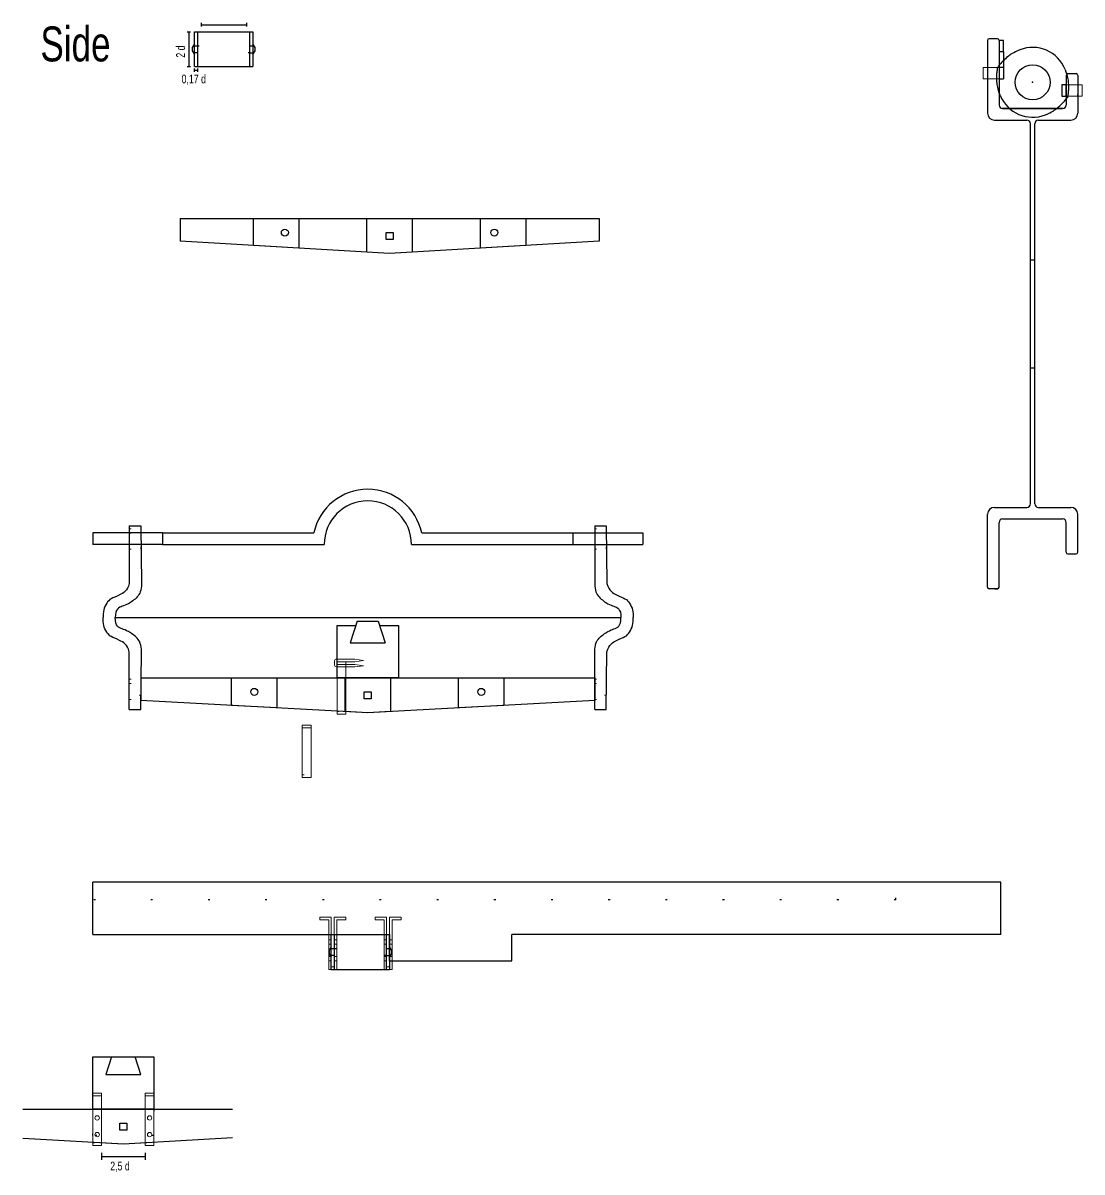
# Model space of a CAD drawing. Header units: centimetres. Extents: x -4 to 447, y -319 to -53.
# Drawn here: x 6 to 66.7, y -306.6 to -240.8 of the extents above; entities that cross this region are included whole.
import ezdxf

# ---------------------------------------------------------------- set-up
doc = ezdxf.new("R2010")
doc.units = ezdxf.units.CM
doc.linetypes.add('DOT', pattern=[6.35, 0, -6.35])
doc.linetypes.add('DOT2', pattern=[3.175, 0, -3.175])
for name, color, linetype, lineweight in [('Arm', 7, 'CONTINUOUS', 0), ('Little ladder', 7, 'CONTINUOUS', 0), ('Measurements (derivable)', 6, 'CONTINUOUS', 0), ('Part names', 7, 'CONTINUOUS', 0), ('Pi-brackets', 7, 'CONTINUOUS', 0), ('T-clamp staples', 7, 'CONTINUOUS', 0), ('T-clamps', 7, 'CONTINUOUS', 0)]:
    doc.layers.add(name, color=color, linetype=linetype, lineweight=lineweight)
for name, color, linetype in [('Bowstring', 7, 'CONTINUOUS'), ('Case', 7, 'CONTINUOUS'), ('Field frame bars', 7, 'CONTINUOUS'), ('Field-frame rings', 7, 'CONTINUOUS'), ('Little arch', 7, 'CONTINUOUS'), ('Little ladder beams', 7, 'CONTINUOUS'), ('Little ladder cross-piece', 7, 'CONTINUOUS'), ('Little ladder rungs', 7, 'CONTINUOUS'), ('Measurements (known)', 3, 'CONTINUOUS'), ('Slider', 7, 'CONTINUOUS')]:
    doc.layers.add(name, color=color, linetype=linetype)
doc.styles.get("Standard").update_dxf_attribs({"font": 'txt', "width": 0.75})

# ---------------------------------------------------------------- blocks, each defined once
blk = doc.blocks.new('Little ladder - side')
at = {"layer": 'Case'}
for p, q in [((0.33, -0.7), (0.2, -0.9)), ((0.2, -0.9), (0.2, -1.1)), ((0.2, -1.1), (0.33, -1.3)), ((3.8, -0.9), (3.67, -0.7)), ((3.67, -1.3), (3.8, -1.1)), ((3.8, -1.1), (3.8, -0.9))]:
    blk.add_line(p, q, dxfattribs=at)
at = {"layer": 'Little ladder beams'}
for p, q in [((0.33, -2), (0.33, 0)), ((0.33, 0), (0.5, 0)), ((0.5, 0), (0.5, -2)), ((3.5, -2), (3.5, 0)), ((3.5, 0), (3.67, 0)), ((3.67, 0), (3.67, -2)), ((0.33, -0.8), (0.5, -0.8)), ((0.5, -1.2), (0.33, -1.2)), ((3.5, -0.8), (3.67, -0.8)), ((3.5, -1.2), (3.67, -1.2)), ((0.33, -2), (0.5, -2)), ((3.5, -2), (3.67, -2))]:
    blk.add_line(p, q, dxfattribs=at)
at = {"layer": 'Little ladder cross-piece'}
for p, q in [((0.5, 0), (3.5, 0)), ((0.5, 0), (0.5, -2)), ((3.5, -2), (3.5, 0)), ((0.5, -2), (3.5, -2))]:
    blk.add_line(p, q, dxfattribs=at)
at = {"layer": 'Little ladder cross-piece', "linetype": 'DOT2'}
for p, q in [((0.5, -0.8), (3.5, -0.8)), ((3.5, -1.2), (0.5, -1.2))]:
    blk.add_line(p, q, dxfattribs=at)
blk = doc.blocks.new('Field-frame bar - curved - top')
at = {"layer": 'Field frame bars'}
for p, q in [((1.54, 0), (0, 0)), ((0, 0), (0, -0.25)), ((0.659, -0.25), (0.659, 0)), ((2.2, 0), (1.54, 0)), ((1.54, -0.25), (1.54, 0)), ((2.2, -0.25), (2.2, 0)), ((1.54, -0.25), (0, -0.25)), ((1.54, -0.25), (2.2, -0.25))]:
    blk.add_line(p, q, dxfattribs=at)
blk = doc.blocks.new('Field-frame bar - straight - top')
at = {"layer": 'Field frame bars'}
for p, q in [((0.66, 0), (0, 0)), ((0, 0), (0, -0.25)), ((0.66, -0.25), (0.66, 0)), ((0, -0.25), (0.66, -0.25))]:
    blk.add_line(p, q, dxfattribs=at)
blk = doc.blocks.new('Ring - top')
at = {"layer": 'Field-frame rings'}
blk.add_circle((0.737, -1.859), 1, dxfattribs=at)
for start, end in [(111.62157, 201.62157), (291.62157, 21.62157)]:
    blk.add_arc((0.737, -1.859), 2, start, end, dxfattribs=at)
for points in [[(0, 0), (0.387, 0.145), (0.792, 0.195), (1.12, 0.192), (1.385, 0.175), (1.576, 0.145), (1.6, 0.137)], [(2.596, -1.122), (2.436, -0.741), (2.196, -0.411), (1.968, -0.175), (1.775, 0.006), (1.622, 0.125), (1.6, 0.137)], [(-1.122, -2.596), (-0.963, -2.978), (-0.722, -3.307), (-0.494, -3.544), (-0.301, -3.725), (-0.148, -3.843), (-0.126, -3.855)], [(1.474, -3.719), (1.087, -3.863), (0.682, -3.914), (0.354, -3.91), (0.089, -3.894), (-0.102, -3.863), (-0.126, -3.855)]]:
    blk.add_open_spline(points, degree=3, dxfattribs=at)
blk.add_point((0.737, -1.859), dxfattribs=at)
blk = doc.blocks.new('Pi-bracket - top')
at = {"layer": 'Pi-brackets'}
for p, q in [((0, -0.91), (0, 0)), ((0, 0), (0.66, 0)), ((0.66, 0), (0.66, -0.91)), ((0, -0.91), (0.66, -0.91))]:
    blk.add_line(p, q, dxfattribs=at)
at = {"layer": 'Pi-brackets', "linetype": 'DOT'}
blk.add_line((0, -0.66), (0.66, -0.66), dxfattribs=at)
blk = doc.blocks.new('Little arch - top')
at = {"layer": 'Little arch'}
for p, q in [((0, 0), (4.166, 0)), ((31.3, 0), (27.134, 0)), ((-0.1, -0.566), (-0.1, -0.1)), ((-0.1, -0.416), (-0.1, -0.566)), ((4.566, -0.4), (4.566, -2.261)), ((26.734, -0.4), (26.734, -2.261)), ((31.4, -0.566), (31.4, -0.1)), ((0, -0.666), (3.7, -0.666)), ((3.9, -0.866), (3.9, -4.306)), ((27.4, -4.336), (27.4, -0.836)), ((27.4, -0.866), (27.4, -4.306)), ((31.3, -0.666), (27.6, -0.666)), ((4.766, -2.461), (26.534, -2.461)), ((12.56, -2.461), (12.56, -2.711)), ((18.74, -2.461), (18.74, -2.711)), ((27.4, -2.461), (27.4, -2.711)), ((4.566, -2.911), (4.566, -4.772)), ((4.766, -2.711), (26.534, -2.711)), ((26.734, -2.911), (26.734, -4.772)), ((2, -4.506), (3.7, -4.506)), ((29.3, -4.506), (27.6, -4.506)), ((1.9, -4.606), (1.9, -4.756)), ((1.9, -4.606), (1.9, -5.072)), ((2, -5.172), (4.166, -5.172)), ((29.3, -5.172), (27.134, -5.172)), ((29.4, -4.606), (29.4, -4.756)), ((29.4, -4.606), (29.4, -5.072))]:
    blk.add_line(p, q, dxfattribs=at)
for centre, radius, start, end in [((0, -0.1), 0.1, 90, 180), ((31.3, -0.1), 0.1, 0, 90), ((0, -0.566), 0.1, 180, 270), ((4.166, -0.4), 0.4, 0, 90), ((27.134, -0.4), 0.4, 90, 180), ((31.3, -0.566), 0.1, 270, 0), ((3.7, -0.866), 0.2, 0, 90), ((27.6, -0.866), 0.2, 90, 180), ((4.766, -2.261), 0.2, 180, 270), ((26.534, -2.261), 0.2, 270, 0), ((4.766, -2.911), 0.2, 90, 180), ((26.534, -2.911), 0.2, 0, 90), ((2, -4.606), 0.1, 90, 180), ((3.7, -4.306), 0.2, 270, 0), ((27.6, -4.306), 0.2, 180, 270), ((29.3, -4.606), 0.1, 0, 90), ((2, -5.072), 0.1, 180, 270), ((4.166, -4.772), 0.4, 270, 0), ((27.134, -4.772), 0.4, 180, 270), ((29.3, -5.072), 0.1, 270, 0)]:
    blk.add_arc(centre, radius, start, end, dxfattribs=at)
blk = doc.blocks.new('Case - side')
at = {"layer": 'Case'}
for p, q in [((52, 0), (0, 0)), ((0, -3), (0, 0)), ((52, -3), (52, 0)), ((0, -3), (17, -3)), ((17, -4.5), (17, -3)), ((52, -3), (24, -3)), ((24, -4.5), (24, -3)), ((17, -4.5), (24, -4.5))]:
    blk.add_line(p, q, dxfattribs=at)
at = {"layer": 'Case', "linetype": 'DOT2'}
for q in [(46, 0), (0, -1)]:
    blk.add_line((46, -1), q, dxfattribs=at)
blk = doc.blocks.new('T-clamp - side')
at = {"layer": 'T-clamps'}
for p, q in [((0, 0), (0, -0.075)), ((0, -0.075), (0, 0)), ((0, 0), (0.665, 0)), ((0, 0), (0, -0.15)), ((0.665, 0), (0.515, 0)), ((0.665, -2.85), (0.665, 0)), ((0.835, 0), (1.5, 0)), ((0.835, 0), (0.985, 0)), ((0.835, 0), (0.835, -2.85)), ((1.5, 0), (1.5, -0.075)), ((1.5, 0), (1.5, -0.15)), ((0, -0.15), (0.515, -0.15)), ((0.515, -0.15), (0.515, -2.925)), ((1.5, -0.15), (0.985, -0.15)), ((0.985, -2.925), (0.985, -0.15)), ((0.515, -3), (0.515, -2.85)), ((0.515, -2.925), (0.515, -3)), ((0.515, -3), (0.985, -3)), ((0.665, -2.85), (0.835, -2.85)), ((0.985, -3), (0.985, -2.85)), ((0.985, -2.925), (0.985, -3))]:
    blk.add_line(p, q, dxfattribs=at)
at = {"layer": 'T-clamps', "linetype": 'DOT2'}
for p, q in [((0.515, -1.3), (0.665, -1.3)), ((0.835, -1.3), (0.985, -1.3)), ((0.515, -1.55), (0.665, -1.55)), ((0.835, -1.55), (0.985, -1.55)), ((0.515, -2.25), (0.665, -2.25)), ((0.515, -2.5), (0.665, -2.5)), ((0.835, -2.25), (0.985, -2.25)), ((0.835, -2.5), (0.985, -2.5))]:
    blk.add_line(p, q, dxfattribs=at)
blk = doc.blocks.new('T-clamp staple - front')
at = {"layer": 'T-clamp staples'}
for p, q in [((1, 0.075), (0.5, 0)), ((0.5, 0), (1, -0.075)), ((2.05, 0.075), (1, 0.075)), ((1, -0.225), (0.5, -0.3)), ((0.5, -0.3), (1, -0.375)), ((1.95, -0.075), (1, -0.075)), ((1.95, -0.225), (1, -0.225)), ((2.05, -0.375), (1, -0.375)), ((2, -0.125), (2, -0.175)), ((2.15, -0.025), (2.15, -0.275))]:
    blk.add_line(p, q, dxfattribs=at)
for centre, radius, start, end in [((2.05, -0.025), 0.1, 0, 90), ((1.95, -0.125), 0.05, 0, 90), ((1.95, -0.175), 0.05, 270, 0), ((2.05, -0.275), 0.1, 270, 0)]:
    blk.add_arc(centre, radius, start, end, dxfattribs=at)
blk = doc.blocks.new('T-clamp - front')
at = {"layer": 'T-clamps'}
for p, q in [((0, 0), (0.5, 0)), ((0, -3), (0, 0)), ((0.5, 0), (0.5, -3)), ((0, -0.15), (0.5, -0.15)), ((0.5, -3), (0, -3))]:
    blk.add_line(p, q, dxfattribs=at)
at = {"layer": 'T-clamps', "linetype": 'DOT2'}
blk.add_line((0, -2.85), (0.5, -2.85), dxfattribs=at)
at = {"layer": 'T-clamps'}
for centre in [(0.25, -1.425), (0.25, -2.375)]:
    blk.add_circle(centre, 0.125, dxfattribs=at)

msp = doc.modelspace()

# ---------------------------------------------------------------- linework, layer by layer
at = {"layer": 'Bowstring'}
msp.add_line((11.29, -274.85), (40.25, -274.85), dxfattribs=at)
at = {"layer": 'Case'}
for p, q in [((24, -278.3), (24, -275.3)), ((24, -275.3), (25.047, -275.3)), ((26.434, -275.3), (27.5, -275.3)), ((27.5, -275.3), (27.5, -278.3)), ((27.5, -278.3), (24, -278.3)), ((10, -303), (10, -300)), ((10, -300), (13.5, -300)), ((11.07, -300), (10.75, -301)), ((12.75, -301), (12.43, -300)), ((13.5, -300), (13.5, -303)), ((10.75, -301), (12.75, -301)), ((13.5, -303), (10, -303)), ((10, -303), (13.5, -303))]:
    msp.add_line(p, q, dxfattribs=at)
at = {"layer": 'Case', "linetype": 'DOT2'}
for p, q in [((10, -304.5), (10, -303)), ((13.5, -303), (13.5, -304.5)), ((13.5, -304.5), (10, -304.5))]:
    msp.add_line(p, q, dxfattribs=at)
at = {"layer": 'Field frame bars'}
for p, q in [((12.09, -269.6), (12.09, -272.9)), ((12.09, -269.6), (12.75, -269.6)), ((12.75, -269.6), (12.79, -272.9)), ((38.75, -269.6), (38.75, -272.9)), ((38.75, -269.6), (39.41, -269.6)), ((39.41, -269.6), (39.45, -272.9)), ((12.09, -280.1), (12.09, -276.8)), ((12.75, -280.1), (12.79, -276.8)), ((38.75, -280.1), (38.75, -276.8)), ((39.41, -280.1), (39.45, -276.8)), ((12.09, -280.1), (12.75, -280.1)), ((38.75, -280.1), (39.41, -280.1))]:
    msp.add_line(p, q, dxfattribs=at)
for points in [[(12.09, -272.9), (11.99, -273.3), (11.49, -273.6), (11.018, -273.746), (10.79, -274), (10.59, -274.4), (10.59, -274.7), (10.59, -274.85)], [(12.79, -272.9), (12.79, -273.3), (12.59, -273.7), (11.99, -274.1), (11.69, -274.2), (11.39, -274.3), (11.29, -274.6), (11.29, -274.85)], [(38.75, -272.9), (38.75, -273.3), (38.95, -273.7), (39.55, -274.1), (39.85, -274.2), (40.15, -274.3), (40.25, -274.6), (40.25, -274.85)], [(39.45, -272.9), (39.55, -273.3), (40.05, -273.6), (40.522, -273.746), (40.75, -274), (40.95, -274.4), (40.95, -274.7), (40.95, -274.85)], [(12.09, -276.8), (11.99, -276.4), (11.49, -276.1), (11.018, -275.954), (10.79, -275.7), (10.59, -275.3), (10.59, -275), (10.59, -274.85)], [(12.79, -276.8), (12.79, -276.4), (12.59, -276), (11.99, -275.6), (11.69, -275.5), (11.39, -275.4), (11.29, -275.1), (11.29, -274.85)], [(38.75, -276.8), (38.75, -276.4), (38.95, -276), (39.55, -275.6), (39.85, -275.5), (40.15, -275.4), (40.25, -275.1), (40.25, -274.85)], [(39.45, -276.8), (39.55, -276.4), (40.05, -276.1), (40.522, -275.954), (40.75, -275.7), (40.95, -275.3), (40.95, -275), (40.95, -274.85)]]:
    msp.add_open_spline(points, degree=3, dxfattribs=at)
at = {"layer": 'Little arch'}
for p, q in [((14, -270), (10, -270)), ((10, -270), (10, -270.66)), ((14, -270), (22.66, -270)), ((14, -270), (14, -270.66)), ((28.84, -270), (37.5, -270)), ((37.5, -270), (41.5, -270)), ((37.5, -270), (37.5, -270.66)), ((41.5, -270), (41.5, -270.66)), ((14, -270.66), (10, -270.66)), ((14, -270.66), (23.25, -270.66)), ((28.25, -270.66), (37.5, -270.66)), ((37.5, -270.66), (41.5, -270.66))]:
    msp.add_line(p, q, dxfattribs=at)
for radius, start, end in [(3.16, 12.0556, 167.9444), (2.5, 0, 180)]:
    msp.add_arc((25.75, -270.66), radius, start, end, dxfattribs=at)
at = {"layer": 'Little ladder beams'}
for p, q in [((15, -252), (39, -252)), ((15, -252), (15, -253.3)), ((39, -252), (39, -253.3)), ((27, -254), (15, -253.3)), ((26.8, -252.8), (27.2, -252.8)), ((26.8, -253.2), (26.8, -252.8)), ((27.2, -253.2), (26.8, -253.2)), ((39, -253.3), (27, -254)), ((27.2, -252.8), (27.2, -253.2)), ((12.75, -278.3), (38.75, -278.3)), ((12.75, -278.3), (12.75, -279.6)), ((38.75, -278.3), (38.75, -279.6)), ((25.75, -280.3), (12.75, -279.6)), ((25.55, -279.1), (25.95, -279.1)), ((25.55, -279.5), (25.55, -279.1)), ((25.95, -279.5), (25.55, -279.5)), ((38.75, -279.6), (25.75, -280.3)), ((25.95, -279.1), (25.95, -279.5)), ((6, -303), (18, -303)), ((11.55, -303.8), (11.95, -303.8)), ((11.55, -304.2), (11.55, -303.8)), ((11.95, -303.8), (11.95, -304.2)), ((11.95, -304.2), (11.55, -304.2)), ((11.75, -305), (6, -304.665)), ((18, -304.635), (11.75, -305))]:
    msp.add_line(p, q, dxfattribs=at)
for centre in [(21, -252.8), (33, -252.8), (19.25, -279.1), (32.25, -279.1)]:
    msp.add_circle(centre, 0.2, dxfattribs=at)
at = {"layer": 'Little ladder cross-piece'}
for p, q in [((25.7, -253.924), (25.7, -252)), ((25.7, -252), (28.3, -252)), ((28.3, -252), (28.3, -253.924)), ((27, -254), (25.7, -253.924)), ((28.3, -253.924), (27, -254)), ((24.45, -278.3), (27.05, -278.3)), ((24.45, -280.23), (24.45, -278.3)), ((27.05, -278.3), (27.05, -280.23)), ((25.75, -280.3), (24.45, -280.23)), ((27.05, -280.23), (25.75, -280.3)), ((10.45, -303), (13.05, -303)), ((11.75, -305), (10.45, -304.924)), ((13.05, -304.924), (11.75, -305))]:
    msp.add_line(p, q, dxfattribs=at)
at = {"layer": 'Little ladder rungs'}
for p, q in [((19.2, -252), (21.8, -252)), ((19.2, -253.545), (19.2, -252)), ((21.8, -252), (21.8, -253.697)), ((32.2, -252), (34.8, -252)), ((32.2, -253.697), (32.2, -252)), ((34.8, -252), (34.8, -253.545)), ((21.8, -253.697), (19.2, -253.545)), ((34.8, -253.545), (32.2, -253.697)), ((17.95, -278.3), (20.55, -278.3)), ((17.95, -279.88), (17.95, -278.3)), ((20.55, -278.3), (20.55, -280.02)), ((30.95, -278.3), (33.55, -278.3)), ((30.95, -280.02), (30.95, -278.3)), ((33.55, -278.3), (33.55, -279.88)), ((20.55, -280.02), (17.95, -279.88)), ((33.55, -279.88), (30.95, -280.02))]:
    msp.add_line(p, q, dxfattribs=at)
at = {"layer": 'Measurements (known)'}
for p, q in [((16.2, -240.8), (16.2, -241)), ((18.8, -240.8), (18.8, -241)), ((15.4, -241.3), (15.6, -241.3)), ((15.5, -241.3), (15.5, -243.3)), ((16.2, -240.9), (18.8, -240.9)), ((15.4, -243.3), (15.6, -243.3)), ((15.8, -243.4), (15.8, -243.6)), ((16, -243.4), (16, -243.6)), ((15.8, -243.5), (16, -243.5)), ((10.5, -305.5), (10.5, -305.9)), ((10.5, -305.7), (13, -305.7)), ((13, -305.5), (13, -305.9))]:
    msp.add_line(p, q, dxfattribs=at)
at = {"layer": 'Pi-brackets', "linetype": 'DOT2'}
for p, q in [((12.09, -270.01), (12.09, -269.76)), ((12.09, -269.76), (12.75, -269.76)), ((12.09, -270.67), (12.09, -270.01)), ((12.09, -270.01), (12.75, -270.01)), ((12.75, -269.76), (12.75, -270.01)), ((12.75, -270.01), (12.75, -270.67)), ((38.75, -270.01), (38.75, -269.76)), ((38.75, -269.76), (39.41, -269.76)), ((38.75, -270.67), (38.75, -270.01)), ((38.75, -270.01), (39.41, -270.01)), ((39.41, -269.76), (39.41, -270.01)), ((39.41, -270.01), (39.41, -270.67)), ((12.09, -270.67), (12.09, -270.92)), ((12.75, -270.67), (12.09, -270.67)), ((12.09, -270.92), (12.75, -270.92)), ((12.75, -270.92), (12.75, -270.67)), ((38.75, -270.67), (38.75, -270.92)), ((39.41, -270.67), (38.75, -270.67)), ((38.75, -270.92), (39.41, -270.92)), ((39.41, -270.92), (39.41, -270.67)), ((12.09, -278.62), (12.09, -278.37)), ((12.09, -278.37), (12.75, -278.37)), ((12.09, -279.28), (12.09, -278.62)), ((12.09, -278.62), (12.75, -278.62)), ((12.75, -278.37), (12.75, -278.62)), ((12.75, -278.62), (12.75, -279.28)), ((38.75, -278.62), (38.75, -278.37)), ((38.75, -278.37), (39.41, -278.37)), ((38.75, -279.28), (38.75, -278.62)), ((38.75, -278.62), (39.41, -278.62)), ((39.41, -278.37), (39.41, -278.62)), ((39.41, -278.62), (39.41, -279.28)), ((12.09, -279.28), (12.09, -279.53)), ((12.75, -279.28), (12.09, -279.28)), ((12.09, -279.53), (12.75, -279.53)), ((12.75, -279.53), (12.75, -279.28)), ((38.75, -279.28), (38.75, -279.53)), ((39.41, -279.28), (38.75, -279.28)), ((38.75, -279.53), (39.41, -279.53)), ((39.41, -279.53), (39.41, -279.28))]:
    msp.add_line(p, q, dxfattribs=at)
at = {"layer": 'Slider'}
for p, q in [((25.15, -275.05), (24.75, -276.3)), ((25.15, -275.05), (26.35, -275.05)), ((26.35, -275.05), (26.75, -276.3)), ((24.75, -276.3), (26.75, -276.3))]:
    msp.add_line(p, q, dxfattribs=at)
at = {"layer": 'T-clamps'}
for p, q in [((24, -277.38), (24.5, -277.38)), ((24, -280.38), (24, -277.38)), ((24, -277.53), (24.5, -277.53)), ((24.5, -277.38), (24.5, -280.38)), ((24.5, -280.38), (24, -280.38)), ((22, -281), (22.5, -281)), ((22, -284), (22, -281)), ((22, -281.15), (22.5, -281.15)), ((22.5, -281), (22.5, -284)), ((22.5, -284), (22, -284))]:
    msp.add_line(p, q, dxfattribs=at)
at = {"layer": 'T-clamps', "linetype": 'DOT2'}
for p, q in [((24, -280.23), (24.5, -280.23)), ((22, -283.85), (22.5, -283.85))]:
    msp.add_line(p, q, dxfattribs=at)

# ---------------------------------------------------------------- block references
at = {"layer": 'Arm', "rotation": 90}
msp.add_blockref('Ring - top', (61.971, -244.933), dxfattribs=at)
at = {"layer": 'Case'}
msp.add_blockref('Case - side', (10, -290), dxfattribs=at)
at = {"layer": 'Field frame bars', "rotation": 90}
for name, p in [('Field-frame bar - curved - top', (61.91, -244)), ('Field-frame bar - straight - top', (65.5, -245))]:
    msp.add_blockref(name, p, dxfattribs=at)
at = {"layer": 'Little arch', "rotation": 90}
msp.add_blockref('Little arch - top', (61.244, -273.1), dxfattribs=at)
at = {"layer": 'Little ladder'}
for p in [(15.5, -241.3), (23.33, -293)]:
    msp.add_blockref('Little ladder - side', p, dxfattribs=at)
at = {"layer": 'Measurements (derivable)'}
for p in [(22.995, -292), (26.165, -292)]:
    msp.add_blockref('T-clamp - side', p, dxfattribs=at)
at = {"layer": 'Pi-brackets'}
for p, rotation in [((61.91, -243.341), 270), ((65.75, -245), 90)]:
    msp.add_blockref('Pi-bracket - top', p, dxfattribs=dict(at, rotation=rotation))
at = {"layer": 'T-clamp staples', "rotation": 180}
msp.add_blockref('T-clamp staple - front', (26, -277.6), dxfattribs=at)
at = {"layer": 'T-clamps'}
for p in [(10, -302.074), (13, -302.074)]:
    msp.add_blockref('T-clamp - front', p, dxfattribs=at)

# ---------------------------------------------------------------- texts
at = {"layer": 'Measurements (known)', "insert": (14.774, -242.786), "char_height": 0.5, "width": 100, "attachment_point": 1, "rotation": 90}
msp.add_mtext('2 d', dxfattribs=at)
at = {"layer": 'Measurements (known)', "char_height": 0.5, "width": 100, "attachment_point": 1}
for s, insert in [('0,17 d', (15.085, -243.756)), ('2,5 d', (11, -306))]:
    msp.add_mtext(s, dxfattribs=dict(at, insert=insert))
at = {"layer": 'Part names', "insert": (7, -241), "char_height": 2, "width": 100, "attachment_point": 1}
msp.add_mtext('Side', dxfattribs=at)

doc.saveas('drawing.dxf')
